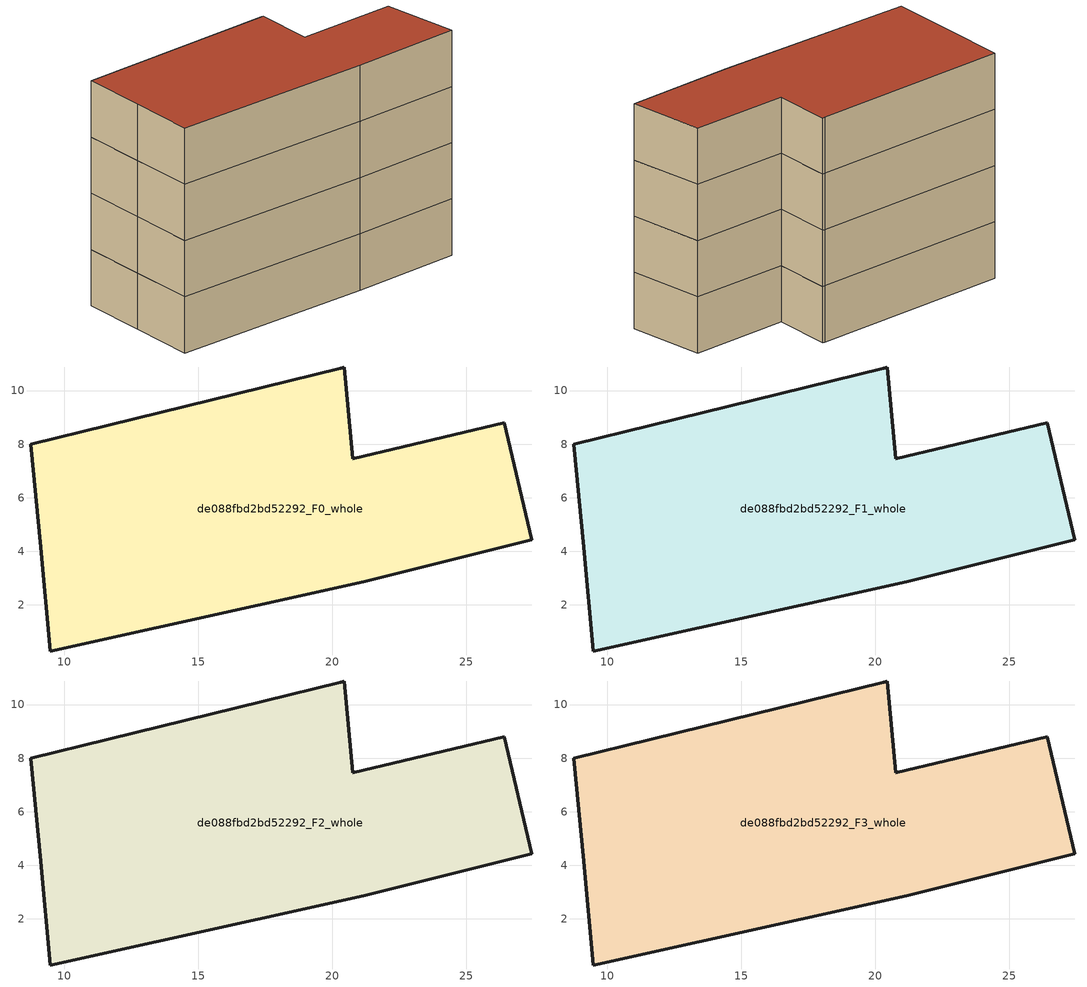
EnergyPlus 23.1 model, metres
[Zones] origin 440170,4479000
de088fbd2bd52292_F0_whole
 floor ground (EU_floor_Construction): 26.42,8.8 27.45,4.43 21.19,2.86 9.48,0.28 9.12,4.14 8.76,8 20.32,10.83 20.45,10.88 20.77,7.45 z0
 wall outside (EU_wall_Construction): 8.76,8 9.12,4.14 9.48,0.28 21.19,2.86 27.45,4.43 26.42,8.8 20.77,7.45 20.45,10.88 20.32,10.83 8.76,8 z0:3
de088fbd2bd52292_F1_whole
 floor to de088fbd2bd52292_F0_whole (EU_floor_Construction): 26.42,8.8 27.45,4.43 21.19,2.86 9.48,0.28 9.12,4.14 8.76,8 20.32,10.83 20.45,10.88 20.77,7.45 z3
 wall outside (EU_wall_Construction): 8.76,8 9.12,4.14 9.48,0.28 21.19,2.86 27.45,4.43 26.42,8.8 20.77,7.45 20.45,10.88 20.32,10.83 8.76,8 z3:6
de088fbd2bd52292_F2_whole
 floor to de088fbd2bd52292_F1_whole (EU_floor_Construction): 26.42,8.8 27.45,4.43 21.19,2.86 9.48,0.28 9.12,4.14 8.76,8 20.32,10.83 20.45,10.88 20.77,7.45 z6
 wall outside (EU_wall_Construction): 8.76,8 9.12,4.14 9.48,0.28 21.19,2.86 27.45,4.43 26.42,8.8 20.77,7.45 20.45,10.88 20.32,10.83 8.76,8 z6:9
de088fbd2bd52292_F3_whole
 floor to de088fbd2bd52292_F2_whole (EU_floor_Construction): 26.42,8.8 27.45,4.43 21.19,2.86 9.48,0.28 9.12,4.14 8.76,8 20.32,10.83 20.45,10.88 20.77,7.45 z9
 wall outside (EU_wall_Construction): 8.76,8 9.12,4.14 9.48,0.28 21.19,2.86 27.45,4.43 26.42,8.8 20.77,7.45 20.45,10.88 20.32,10.83 8.76,8 z9:12
 roof outside (EU_roof_Construction): 27.45,4.43 26.42,8.8 20.77,7.45 20.45,10.88 20.32,10.83 8.76,8 9.12,4.14 9.48,0.28 21.19,2.86 z12
[Building]
EU S2 Campaign: North Axis=0; Terrain=City; Solar Distribution=FullExterior
[Site:Location]
Madrid: Latitude=40.5; Longitude=-3.5; Time Zone=1; Elevation=609
[SizingPeriod:WeatherFileDays]
AnnualSizingPeriod: Begin Month=1; Begin Day of Month=1; End Month=12; End Day of Month=31; Day of Week for Start Day=Monday; Use Weather File Daylight Saving Period=No; Use Weather File Rain and Snow Indicators=No
[MATERIAL]
EU_InternalMass_Material: Roughness=MediumRough; Thickness=0.1; Conductivity=1; Density=1800; Specific Heat=900; Thermal Absorptance=0.9; Solar Absorptance=0.7; Visible Absorptance=0.7
[MATERIAL:NOMASS] Roughness=MediumRough; Thermal Absorptance=0.9; Solar Absorptance=0.7; Visible Absorptance=0.7
Name | Thermal Resistance
EU_wall_NoMass | 1.60022
EU_roof_NoMass | 1.57597
EU_floor_NoMass | 0.470652
[CONSTRUCTION]
EU_wall_Construction: EU_wall_NoMass
EU_roof_Construction: EU_roof_NoMass
EU_floor_Construction: EU_floor_NoMass
EU_InternalMass_Construction: EU_InternalMass_Material
[ZONE] Type=1; Multiplier=1; Ceiling Height=autocalculate; Volume=365.156; Floor Area=autocalculate; Part of Total Floor Area=Yes
de088fbd2bd52292_F0_whole; de088fbd2bd52292_F1_whole; de088fbd2bd52292_F2_whole; de088fbd2bd52292_F3_whole
[INTERNALMASS] Construction=EU_InternalMass_Construction; Surface Area=121.719
Name | Zone or ZoneList
de088fbd2bd52292_F0_whole_EU_InternalMass | de088fbd2bd52292_F0_whole
de088fbd2bd52292_F1_whole_EU_InternalMass | de088fbd2bd52292_F1_whole
de088fbd2bd52292_F2_whole_EU_InternalMass | de088fbd2bd52292_F2_whole
de088fbd2bd52292_F3_whole_EU_InternalMass | de088fbd2bd52292_F3_whole
[OTHEREQUIPMENT] Fuel Type=Electricity; Design Level Calculation Method=Watts/Area; Power per Zone Floor Area=1; Fraction Latent=0; Fraction Radiant=0; Fraction Lost=0; Carbon Dioxide Generation Rate=0; EndUse Subcategory=EU_Step8_InternalGains
Name | Zone or ZoneList or Space or SpaceList | Schedule
EU_Step8_InternalGain_de088fbd2bd52292_F0_whole_f000 | de088fbd2bd52292_F0_whole | EU_Step8_GainSchedule_de088fbd2bd52292_F0_whole_f000
EU_Step8_InternalGain_de088fbd2bd52292_F1_whole_f000 | de088fbd2bd52292_F1_whole | EU_Step8_GainSchedule_de088fbd2bd52292_F1_whole_f000
EU_Step8_InternalGain_de088fbd2bd52292_F2_whole_f000 | de088fbd2bd52292_F2_whole | EU_Step8_GainSchedule_de088fbd2bd52292_F2_whole_f000
EU_Step8_InternalGain_de088fbd2bd52292_F3_whole_f000 | de088fbd2bd52292_F3_whole | EU_Step8_GainSchedule_de088fbd2bd52292_F3_whole_f000
[ZONEVENTILATION:DESIGNFLOWRATE] Schedule=EU_AlwaysOn; Design Flow Rate Calculation Method=AirChanges/Hour; Air Changes per Hour=0.480704; Ventilation Type=Natural; Fan Pressure Rise=0; Fan Total Efficiency=1; Constant Term Coefficient=1; Temperature Term Coefficient=0; Velocity Term Coefficient=0; Velocity Squared Term Coefficient=0; Minimum Indoor Temperature=-100; Maximum Indoor Temperature=100; Delta Temperature=-100; Minimum Outdoor Temperature=-100; Maximum Outdoor Temperature=100; Maximum Wind Speed=40
Name | Zone or ZoneList or Space or SpaceList
EU_ConstantAir_de088fbd2bd52292_F0_whole | de088fbd2bd52292_F0_whole
EU_ConstantAir_de088fbd2bd52292_F1_whole | de088fbd2bd52292_F1_whole
EU_ConstantAir_de088fbd2bd52292_F2_whole | de088fbd2bd52292_F2_whole
EU_ConstantAir_de088fbd2bd52292_F3_whole | de088fbd2bd52292_F3_whole
[HVACTEMPLATE:THERMOSTAT] Constant Heating Setpoint=20; Constant Cooling Setpoint=50
EU_HeatOnly_de088fbd2bd52292_F0_whole; EU_HeatOnly_de088fbd2bd52292_F1_whole; EU_HeatOnly_de088fbd2bd52292_F2_whole; EU_HeatOnly_de088fbd2bd52292_F3_whole
[HVACTEMPLATE:ZONE:IDEALLOADSAIRSYSTEM] System Availability Schedule=EU_AlwaysOn; Maximum Heating Supply Air Temperature=50; Minimum Cooling Supply Air Temperature=13; Maximum Heating Supply Air Humidity Ratio=0.0156; Minimum Cooling Supply Air Humidity Ratio=0.0077; Heating Limit=NoLimit; Cooling Limit=NoLimit; Heating Availability Schedule=EU_AlwaysOn; Cooling Availability Schedule=EU_CoolingOff; Dehumidification Control Type=ConstantSensibleHeatRatio; Cooling Sensible Heat Ratio=0.7; Dehumidification Setpoint=60; Humidification Control Type=None; Humidification Setpoint=30; Outdoor Air Method=None; Outdoor Air Flow Rate per Person=0.00944; Outdoor Air Flow Rate per Zone Floor Area=0; Outdoor Air Flow Rate per Zone=0; Demand Controlled Ventilation Type=None; Outdoor Air Economizer Type=NoEconomizer; Heat Recovery Type=None; Sensible Heat Recovery Effectiveness=0.7; Latent Heat Recovery Effectiveness=0.65
Name | Template Thermostat
de088fbd2bd52292_F0_whole | EU_HeatOnly_de088fbd2bd52292_F0_whole
de088fbd2bd52292_F1_whole | EU_HeatOnly_de088fbd2bd52292_F1_whole
de088fbd2bd52292_F2_whole | EU_HeatOnly_de088fbd2bd52292_F2_whole
de088fbd2bd52292_F3_whole | EU_HeatOnly_de088fbd2bd52292_F3_whole
[SIZING:ZONE] Zone Cooling Design Supply Air Temperature Input Method=SupplyAirTemperature; Zone Cooling Design Supply Air Temperature=13; Zone Heating Design Supply Air Temperature Input Method=SupplyAirTemperature; Zone Heating Design Supply Air Temperature=50; Zone Cooling Design Supply Air Humidity Ratio=0.008; Zone Heating Design Supply Air Humidity Ratio=0.008; Cooling Design Air Flow Method=DesignDay; Cooling Design Air Flow Rate=0; Cooling Minimum Air Flow per Zone Floor Area=0.000762; Cooling Minimum Air Flow=0; Cooling Minimum Air Flow Fraction=0.2; Heating Design Air Flow Method=DesignDay; Heating Design Air Flow Rate=0; Heating Maximum Air Flow per Zone Floor Area=0.002032; Heating Maximum Air Flow=0.141576; Heating Maximum Air Flow Fraction=0.3; Account for Dedicated Outdoor Air System=No; Dedicated Outdoor Air System Control Strategy=NeutralSupplyAir; Dedicated Outdoor Air Low Setpoint Temperature for Design=autosize; Dedicated Outdoor Air High Setpoint Temperature for Design=autosize; Zone Load Sizing Method=Sensible Load Only No Latent Load; Zone Latent Cooling Design Supply Air Humidity Ratio Input Method=HumidityRatioDifference; Zone Cooling Design Supply Air Humidity Ratio Difference=0.005; Zone Latent Heating Design Supply Air Humidity Ratio Input Method=HumidityRatioDifference; Zone Humidification Design Supply Air Humidity Ratio Difference=0.005
de088fbd2bd52292_F0_whole; de088fbd2bd52292_F1_whole; de088fbd2bd52292_F2_whole; de088fbd2bd52292_F3_whole
[SCHEDULE:CONSTANT]
Name | Hourly Value
EU_AlwaysOn | 1
EU_CoolingOff | 0
[SCHEDULE:FILE] Column Number=1; Rows to Skip at Top=0; Number of Hours of Data=8760; Column Separator=Comma; Interpolate to Timestep=No; Minutes per Item=60; Adjust Schedule for Daylight Savings=Yes
Name | File
EU_Step8_GainSchedule_de088fbd2bd52292_F0_whole_f000 | C:\Users\o_iseri\Desktop\OpenUBEM\openubem\outputs\eu_evidence\EU-11\ES-MAD-BERRUGUETE\idfs\de088fbd2bd52292\de088fbd2bd52292_F0_whole_f000_gain.csv
EU_Step8_GainSchedule_de088fbd2bd52292_F1_whole_f000 | C:\Users\o_iseri\Desktop\OpenUBEM\openubem\outputs\eu_evidence\EU-11\ES-MAD-BERRUGUETE\idfs\de088fbd2bd52292\de088fbd2bd52292_F1_whole_f000_gain.csv
EU_Step8_GainSchedule_de088fbd2bd52292_F2_whole_f000 | C:\Users\o_iseri\Desktop\OpenUBEM\openubem\outputs\eu_evidence\EU-11\ES-MAD-BERRUGUETE\idfs\de088fbd2bd52292\de088fbd2bd52292_F2_whole_f000_gain.csv
EU_Step8_GainSchedule_de088fbd2bd52292_F3_whole_f000 | C:\Users\o_iseri\Desktop\OpenUBEM\openubem\outputs\eu_evidence\EU-11\ES-MAD-BERRUGUETE\idfs\de088fbd2bd52292\de088fbd2bd52292_F3_whole_f000_gain.csv
